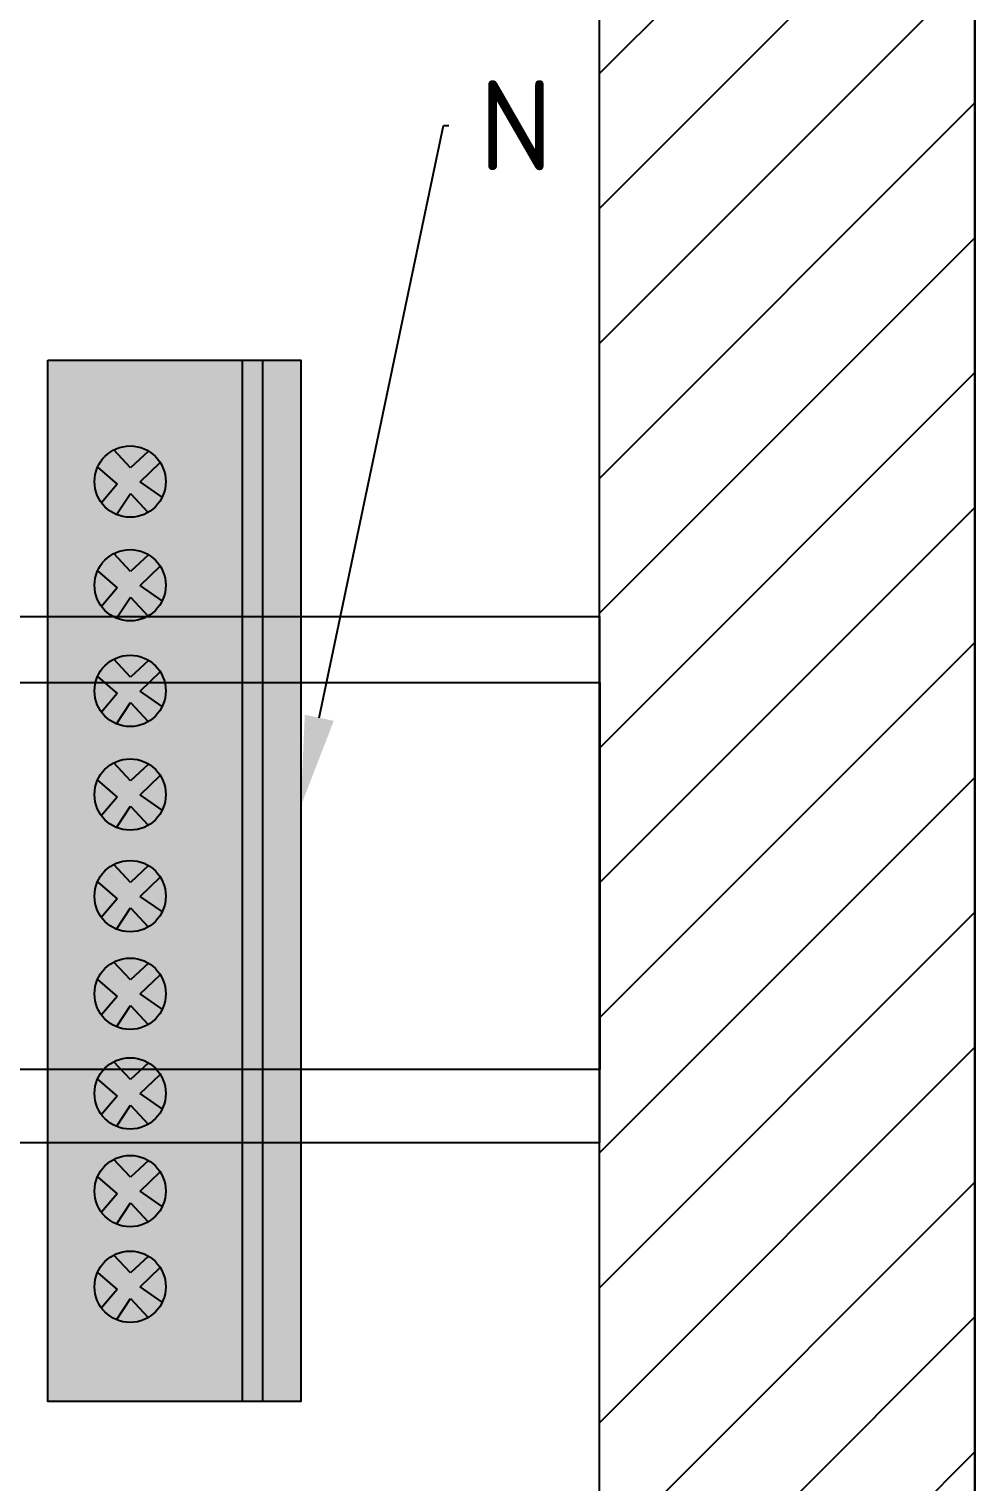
# Model space of a CAD drawing. Extents: x 20 to 1829, y -86 to 701.
# Drawn here: x 1413.3 to 1476.2, y 106.1 to 202.9 of the extents above; entities that cross this region are included whole.
import ezdxf
from ezdxf import colors
from ezdxf.entities.mleader import LeaderData, LeaderLine
from ezdxf.math import Vec2, Vec3

# ---------------------------------------------------------------- set-up
doc = ezdxf.new("R2010")
doc.units = 0
doc.layers.add('SYMS', color=7, linetype='Continuous')
doc.styles.get("Standard").update_dxf_attribs({"font": 'GOST Common.ttf'})

msp = doc.modelspace()

# ---------------------------------------------------------------- hatches: boundary and pattern name
at = {"layer": 'SYMS', "true_color": 0x8fbdb9}
h = msp.add_hatch(dxfattribs=at)
h.set_pattern_fill('ANSI31', color=253, scale=2)
h.set_pattern_definition([(45, (-14.827, -493.8804), (-4.490128, 4.490128), [])])
h.paths.add_polyline_path([(1476.238, 335.633), (1451.238, 335.633), (1451.238, 163.739), (1451.271, 163.739), (1451.271, 128.739), (1451.238, 57.088), (1476.238, 57.088)])
h = msp.add_hatch(color=253, dxfattribs=at)
h.dxf.hatch_style = 1
h.paths.add_polyline_path([(1431.354, 180.82), (1414.518, 180.82), (1414.518, 111.503), (1431.354, 111.503)])

# ---------------------------------------------------------------- linework, layer by layer
at = {"layer": 'SYMS'}
for p, q in [((1451.238, 57.088), (1451.238, 335.633)), ((1476.238, 335.633), (1476.238, 57.088)), ((1427.477, 111.503), (1427.477, 180.82)), ((1428.801, 180.82), (1428.801, 111.503)), ((1420.009, 173.645), (1418.899, 174.832)), ((1421.221, 174.757), (1420.009, 173.645)), ((1417.822, 173.685), (1419.118, 172.552)), ((1420.658, 172.714), (1421.998, 173.997)), ((1419.118, 172.552), (1418.081, 171.32)), ((1422.131, 171.694), (1420.658, 172.714)), ((1419.088, 170.532), (1420.009, 171.944)), ((1420.009, 171.944), (1421.194, 170.679)), ((1420.009, 166.745), (1418.899, 167.932)), ((1421.221, 167.858), (1420.009, 166.745)), ((1417.822, 166.785), (1419.118, 165.652)), ((1420.658, 165.814), (1421.998, 167.097)), ((1419.118, 165.652), (1418.081, 164.42)), ((1422.131, 164.794), (1420.658, 165.814)), ((1419.088, 163.632), (1420.009, 165.045)), ((1420.009, 165.045), (1421.194, 163.779)), ((1206.388, 163.739), (1451.271, 163.739)), ((1451.271, 128.739), (1451.271, 163.739)), ((1420.009, 159.715), (1418.899, 160.901)), ((1421.221, 160.827), (1420.009, 159.715)), ((1417.822, 159.755), (1419.118, 158.622)), ((1420.658, 158.784), (1421.998, 160.066)), ((1419.118, 158.622), (1418.081, 157.389)), ((1422.131, 157.764), (1420.658, 158.784)), ((1419.088, 156.602), (1420.009, 158.014)), ((1420.009, 158.014), (1421.194, 156.748)), ((1420.009, 152.817), (1418.899, 154.004)), ((1421.221, 153.929), (1420.009, 152.817)), ((1417.822, 152.857), (1419.118, 151.724)), ((1420.658, 151.886), (1421.998, 153.168)), ((1422.131, 150.866), (1420.658, 151.886)), ((1419.118, 151.724), (1418.081, 150.491)), ((1419.088, 149.704), (1420.009, 151.116)), ((1420.009, 151.116), (1421.194, 149.851)), ((1420.009, 146.052), (1418.899, 147.238)), ((1421.221, 147.164), (1420.009, 146.052)), ((1417.822, 146.092), (1419.118, 144.958)), ((1420.658, 145.12), (1421.998, 146.403)), ((1422.131, 144.101), (1420.658, 145.12)), ((1419.118, 144.958), (1418.081, 143.726)), ((1419.088, 142.939), (1420.009, 144.351)), ((1420.009, 144.351), (1421.194, 143.085)), ((1420.009, 139.552), (1418.899, 140.738)), ((1421.221, 140.664), (1420.009, 139.552)), ((1417.822, 139.592), (1419.118, 138.459)), ((1420.658, 138.621), (1421.998, 139.903)), ((1419.118, 138.459), (1418.081, 137.226)), ((1422.131, 137.601), (1420.658, 138.621)), ((1419.088, 136.439), (1420.009, 137.851)), ((1420.009, 137.851), (1421.194, 136.585)), ((1420.009, 132.919), (1418.899, 134.106)), ((1421.221, 134.032), (1420.009, 132.919)), ((1417.822, 132.959), (1419.118, 131.826)), ((1420.658, 131.988), (1421.998, 133.271)), ((1419.118, 131.826), (1418.081, 130.594)), ((1422.131, 130.968), (1420.658, 131.988)), ((1419.088, 129.806), (1420.009, 131.219)), ((1420.009, 131.219), (1421.194, 129.953)), ((1206.388, 128.739), (1451.271, 128.739)), ((1420.009, 126.42), (1418.899, 127.606)), ((1421.221, 127.532), (1420.009, 126.42)), ((1420.658, 125.488), (1421.998, 126.771)), ((1417.822, 126.459), (1419.118, 125.326)), ((1419.118, 125.326), (1418.081, 124.094)), ((1422.131, 124.468), (1420.658, 125.488)), ((1419.088, 123.306), (1420.009, 124.719)), ((1420.009, 124.719), (1421.194, 123.453)), ((1420.009, 120.052), (1418.899, 121.239)), ((1421.221, 121.164), (1420.009, 120.052)), ((1417.822, 120.092), (1419.118, 118.959)), ((1420.658, 119.121), (1421.998, 120.404)), ((1419.118, 118.959), (1418.081, 117.727)), ((1422.131, 118.101), (1420.658, 119.121)), ((1419.088, 116.939), (1420.009, 118.351)), ((1420.009, 118.351), (1421.194, 117.086)), ((1428.801, 111.503), (1427.477, 111.503))]:
    msp.add_line(p, q, dxfattribs=at)
for points in [[(1191.354, -42.707), (1466.238, -42.707), (1476.238, -32.707), (1476.238, 374.091), (1466.238, 384.091), (1191.354, 384.091), (1181.354, 374.091), (1181.354, -32.707)], [(1414.518, 180.82), (1431.354, 180.82), (1431.354, 111.503), (1414.518, 111.503)], [(1414.518, 180.82), (1431.354, 180.82), (1431.354, 111.503), (1414.518, 111.503)], [(1206.388, 159.362), (1451.271, 159.362), (1451.271, 133.59), (1206.388, 133.59)]]:
    msp.add_lwpolyline(points, close=True, dxfattribs=at)
for centre in [(1419.993, 172.726), (1419.993, 165.826), (1419.993, 158.796), (1419.993, 151.898), (1419.993, 145.132), (1419.993, 138.633), (1419.993, 132), (1419.993, 125.5), (1419.993, 119.133)]:
    msp.add_circle(centre, 2.373, dxfattribs=at)

# ---------------------------------------------------------------- leaders
ml = msp.add_multileader_mtext('Standard', dxfattribs=at)
ml.set_content('N', color=256)
ml.set_leader_properties()
ml.build(insert=Vec2(0, 0))
ml.multileader.update_dxf_attribs({"text_right_attachment_type": 6, "dogleg_length": 0.36, "arrow_head_size": 6})
ctx = ml.context
ctx.base_point, ctx.char_height, ctx.arrow_head_size, ctx.plane_origin = Vec3(1441.217, 196.427), 6, 6, Vec3(1543.852, 95.205)
ctx.right_attachment = 6
notes = []
notes.append((ctx, [(1, (1, 1, 0), (1440.857, 196.427), (1, 0), 0.36, [(0, [(1431.354, 151.133)], 0, [])])]))
ctx.mtext.insert, ctx.mtext.flow_direction = Vec3(1443.217, 199.427), 5
for ctx, leaders in notes:
    for number, flags, end, landing, length, lines in leaders:
        leader = LeaderData()
        leader.index, (leader.has_last_leader_line, leader.has_dogleg_vector, leader.attachment_direction) = number, flags
        leader.last_leader_point, leader.dogleg_vector, leader.dogleg_length = Vec3(end), Vec3(landing), length
        for number, points, colour, breaks in lines:
            line = LeaderLine()
            line.index, line.vertices, line.color, line.breaks = number, Vec3.list(points), colors.encode_raw_color(colour), breaks
            leader.lines.append(line)
        ctx.leaders.append(leader)

doc.saveas('drawing.dxf')
